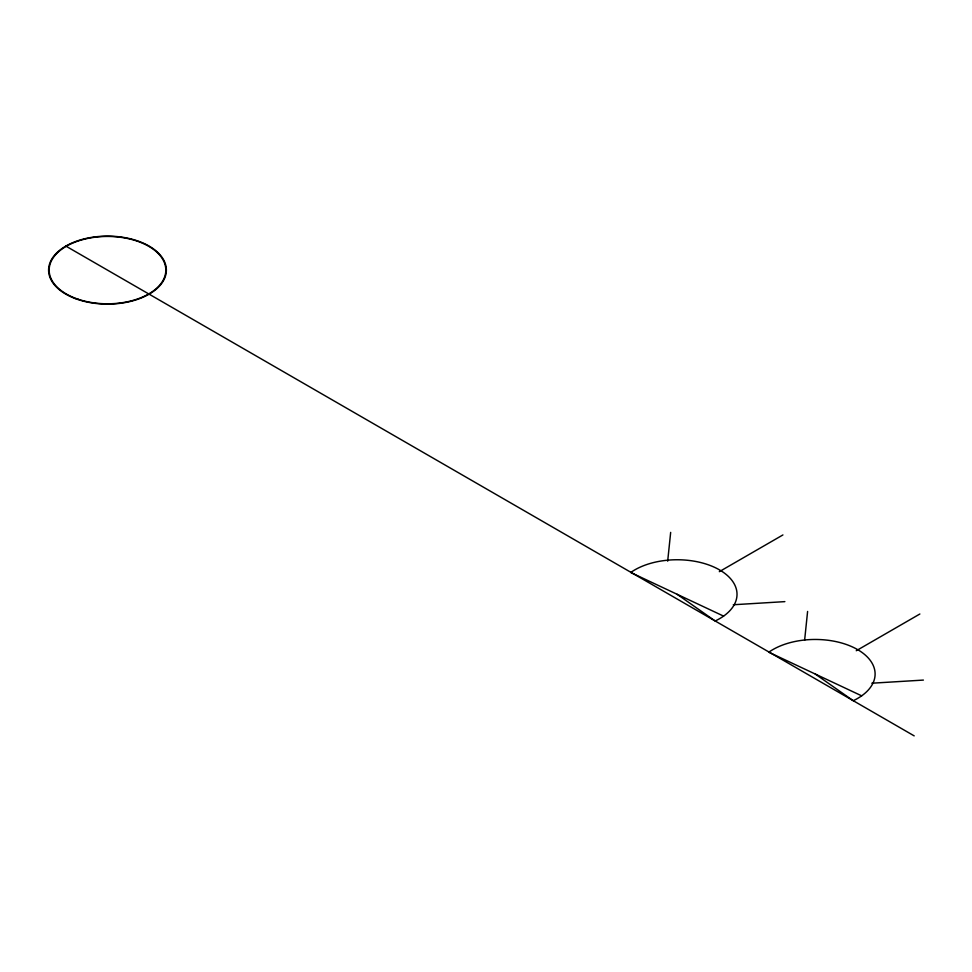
<?xml version="1.0" encoding="UTF-8"?>
<svg xmlns="http://www.w3.org/2000/svg" width="972" height="972" viewBox="0 0 972 972"><rect width="100%" height="100%" fill="white"/><g stroke="black" fill="none" stroke-linecap="round" stroke-linejoin="round"><path stroke-width="1.46" d="M667.679 561.172L670.668 532.389M804.622 640.244L807.598 611.449M719.316 571.67L782.922 534.94M856.259 650.73L919.864 614M733.301 604.754L784.866 601.632M871.835 683.207L923.4 680.084M723.593 616.114L630.731 572.496A59.863 34.555 0 0 1 719.377 569.811A59.863 34.555 0 0 1 715.173 620.999L677.156 594.305M861.666 695.831L768.791 652.212A59.863 34.555 0 0 1 857.45 649.515A59.863 34.555 0 0 1 853.246 700.715L815.229 674.021M65.841 246.074L914.19 735.877M78.307 299.291A58.344 33.692 0 0 0 165.823 270.119A58.344 33.692 0 0 0 78.307 240.947A58.344 33.692 0 0 0 78.307 299.291M75.281 298.586A58.879 33.996 0 0 0 166.273 271.978A58.879 33.996 0 0 0 80.87 239.792A58.879 33.996 0 0 0 75.281 298.586"/></g></svg>
